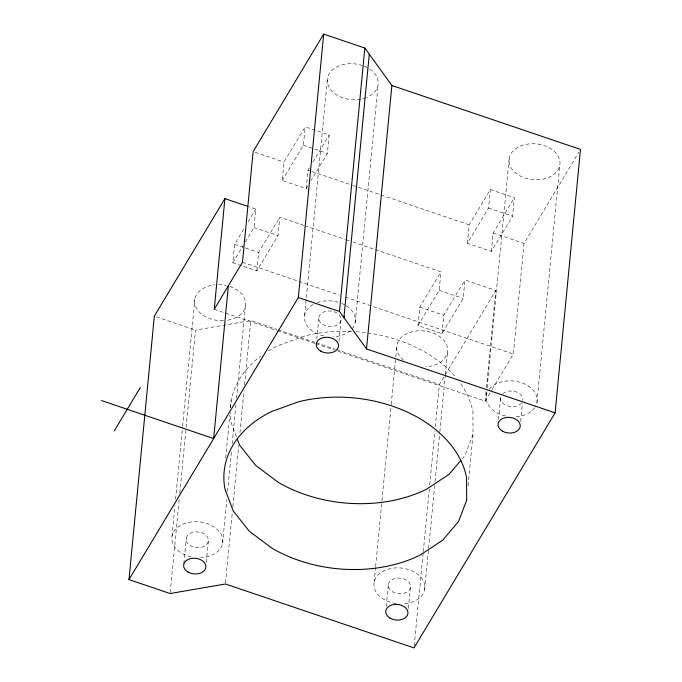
<?xml version="1.0" encoding="UTF-8"?>
<svg xmlns="http://www.w3.org/2000/svg" width="682" height="682" viewBox="0 0 682 682"><rect width="100%" height="100%" fill="white"/><g stroke="black" fill="none" stroke-linecap="round" stroke-linejoin="round"><path stroke-width="0.51" stroke-dasharray="3.41 2.56" d="M172.009 536.222L174.967 505.524M175.581 499.173L182.512 427.196M182.614 426.139L194.839 299.125M170.236 592.488L179.298 498.329M179.809 493.035L186.024 428.501M186.126 427.443L195.495 330.105L250.763 320.549L276.986 329.432M183.825 563.503L186.263 538.209M303.95 225.427L279.773 217.234L278 235.674L256.833 270.933L232.826 262.792L234.599 244.352L244.915 227.174M206.296 562.369L208.325 541.295A11.151 7.826 5.5 0 0 193.015 532.301A11.151 7.826 5.5 0 0 190.542 545.66A11.151 7.826 5.5 0 0 208.325 541.295M225.665 458.074L229.791 415.21M230.499 407.896L231.198 400.573M222.579 543.29L226.756 499.897M227.575 491.424L231.343 452.26M232.161 443.794L235.929 404.631M236.543 398.279L245.409 306.201M245.307 241.999L253.994 227.532L255.767 209.093L248.802 206.731M225.495 582.922L232.323 512.037M232.835 506.752L238.743 445.389M239.962 432.695L244.037 390.377M244.548 385.083L250.763 320.549M256.833 270.933L258.606 252.485L279.773 217.234M307.846 185.947L306.218 188.658L282.22 180.525L283.993 162.086L305.161 126.826L329.167 134.959L327.386 153.399L311.103 180.525M282.22 180.525L303.388 145.266L305.161 126.826M306.218 188.658L308 170.219L309.628 167.508M304.658 315.272L327.488 78.183M316.78 339.389L318.912 317.266M338.945 341.426L340.974 320.344A11.151 7.826 5.5 0 0 325.664 311.35A11.151 7.826 5.5 0 0 323.191 324.717A11.151 7.826 5.5 0 0 340.974 320.344M355.228 322.339L378.058 85.25M374.103 582.351L375.535 567.535M375.637 566.478L381.852 501.909M381.954 500.852L391.127 405.594M391.229 404.537L395.713 357.965M395.816 356.908L396.933 345.262M386.225 606.477L388.356 584.346M486.479 387.393L495.814 290.447L464.954 279.987L463.172 298.426L442.004 333.686L418.006 325.553L419.78 307.113L440.947 271.854L353.31 242.153M408.39 608.506L410.419 587.432A11.151 7.826 5.5 0 0 395.108 578.438A11.151 7.826 5.5 0 0 392.636 591.797A11.151 7.826 5.5 0 0 410.419 587.432M418.006 325.553L439.174 290.293L440.947 271.854M442.004 333.686L443.786 315.246L464.954 279.987M414.204 645.786L423.172 552.684M423.275 551.627L429.285 489.207M429.686 484.97L434.886 431.015M435.295 426.787L439.37 384.469L444.843 375.339M424.673 589.418L428.543 549.206M428.646 548.14L434.664 485.695M435.065 481.458L439.754 432.772M439.856 431.715L445.261 375.62M445.363 374.563L447.503 352.33M467.392 243.278L469.173 224.838L490.341 189.579L514.339 197.72L512.566 216.16L491.398 251.419L467.392 243.278L488.559 208.027L490.341 189.579M468.074 485.601L473.001 434.383L472.933 411.928A122.189 85.796 5.5 0 0 459.719 382.304M491.398 251.419L493.171 232.98L514.339 197.72M338.127 351.256L485.158 401.084L486.07 391.604M486.394 395.321L487.008 388.97M487.101 387.913L509.224 158.233M498.516 419.439L500.639 397.316M492.216 389.337L513.384 354.077L524.04 243.431L578.839 152.154M520.681 421.476L522.403 403.556M536.956 402.389L559.786 165.3A25.549 17.945 5.5 0 0 524.697 144.686A25.549 17.945 5.5 0 0 519.036 175.308A25.549 17.945 5.5 0 0 559.786 165.3M473.001 434.383L464.843 455.687L462.2 458.798M248.171 221.752L255.767 209.093M232.826 262.792L243.142 245.614M312.885 162.086L329.167 134.959M445.397 374.427L495.814 290.447M485.158 401.084L491.671 390.24M303.388 145.266L327.386 153.399M488.559 208.027L512.566 216.16M255.119 152.299L283.993 162.086M308 170.219L311.018 171.242M312.024 171.583L352.321 185.24M353.327 185.581L357.359 186.945M358.365 187.286L469.173 224.838M493.171 232.98L524.04 243.431M304.956 225.768L345.245 239.425M346.26 239.766L349.278 240.789M253.994 227.532L278 235.674M439.174 290.293L463.172 298.426M234.599 244.352L244.599 247.745M245.605 248.086L258.606 252.485M419.78 307.113L443.786 315.246M242.477 262.272L339.159 295.033M345.203 297.079L513.384 354.077M277.992 329.781L315.306 342.424M316.32 342.765L335.484 349.261M336.49 349.602L439.37 384.469M214.25 309.278L276.696 330.438M277.702 330.779L314.965 343.413M315.971 343.754L334.095 349.892M156.357 316.84L195.495 330.105M236.407 436.668L231.275 423.028A122.189 85.796 5.5 0 1 230.209 412.781M191.216 556.921A25.549 17.945 5.5 0 1 176.843 528.021A25.549 17.945 5.5 0 1 219.263 531.696A25.549 17.945 5.5 0 1 200.679 557.748M346.286 305.792A25.549 17.945 5.5 0 1 351.707 329.227M350.207 330.702A25.549 17.945 5.5 0 1 333.327 336.797M323.865 335.979A25.549 17.945 5.5 0 1 305.118 321.691A25.549 17.945 5.5 0 1 313.515 304.257M317.147 302.629A25.549 17.945 5.5 0 1 339.645 302.646M341.656 303.405A25.549 17.945 5.5 0 1 345.416 305.263M396.123 603.561A25.549 17.945 5.5 0 1 377.854 575.216A25.549 17.945 5.5 0 1 420.862 577.236A25.549 17.945 5.5 0 1 402.772 603.877M489.241 389.226A25.549 17.945 5.5 0 1 522.6 383.139A25.549 17.945 5.5 0 1 535.251 406.847M534.714 407.674A25.549 17.945 5.5 0 1 515.063 416.847M505.601 416.029A25.549 17.945 5.5 0 1 488.099 390.863M521.559 402.943A11.151 7.826 5.5 0 1 506.999 405.747A11.151 7.826 5.5 0 1 501.389 395.372M502.839 393.667A11.151 7.826 5.5 0 1 515.907 391.809A11.151 7.826 5.5 0 1 522.71 400.402M229.825 286.508A25.549 17.945 5.5 0 1 245.554 305.204A25.549 17.945 5.5 0 1 226.313 320.412M223.508 320.651A25.549 17.945 5.5 0 1 195.001 304.496A25.549 17.945 5.5 0 1 214.864 284.812M218.632 284.641A25.549 17.945 5.5 0 1 226.202 285.494M364.486 66.307A25.549 17.945 5.5 0 1 366.524 97.526M365.569 97.893A25.549 17.945 5.5 0 1 362.585 98.788M360.804 99.171A25.549 17.945 5.5 0 1 327.3 79.845A25.549 17.945 5.5 0 1 362.474 65.557M403.454 360.062A25.549 17.945 5.5 0 1 409.106 332.739A25.549 17.945 5.5 0 1 446.284 344.026A25.549 17.945 5.5 0 1 425.602 366.788M230.32 407.648A122.189 85.796 5.5 0 1 260.643 356.175M268.358 350.915A122.189 85.796 5.5 0 1 277.668 345.757L305.195 335.825A122.189 85.796 5.5 0 1 351.818 331.469M356.098 331.716A122.189 85.796 5.5 0 1 366.694 332.807M367.734 332.952A122.189 85.796 5.5 0 1 455.891 377.41"/><path stroke-width="1.02" d="M224.907 198.633L214.25 309.278L242.477 262.272L253.133 151.626L323.686 34.1L364.836 48.047L391.877 85.497L580.484 149.418L555.114 412.849L414 647.9L225.392 583.98L170.133 593.545L128.983 579.598L154.345 316.167L224.907 198.633L247.805 206.399M228.368 285.775L213.654 438.569L101.516 400.564M128.983 579.598L298.324 297.531L323.686 34.1M555.114 412.849L366.515 348.928L339.474 311.478L364.836 48.047M369.286 54.21L343.924 317.642L344.453 316.763M366.515 348.928L391.877 85.497M114.252 430.905L140.356 387.419M460.879 460.359L448.986 474.382L426.54 489.199A122.189 85.796 5.5 0 1 278.111 482.234L255.562 465.294L239.587 445.107L237.507 439.592M298.324 297.531L339.474 311.478M466.667 500.238L458.5 521.542L442.652 540.238L420.197 555.063A122.189 85.796 5.5 0 1 271.768 548.089L249.22 531.159L233.244 510.963L224.932 488.883A122.189 85.796 5.5 0 1 271.325 411.613L298.852 401.681A122.189 85.796 5.5 0 1 466.59 477.784L466.667 500.238M502.387 431.109A11.151 7.826 5.5 0 0 520.17 426.744A11.151 7.826 5.5 0 0 504.859 417.751A11.151 7.826 5.5 0 0 502.387 431.109M390.104 618.139A11.151 7.826 5.5 0 0 407.887 613.774A11.151 7.826 5.5 0 0 392.568 604.781A11.151 7.826 5.5 0 0 390.104 618.139M320.659 351.06A11.151 7.826 5.5 0 0 338.442 346.695A11.151 7.826 5.5 0 0 323.132 337.701A11.151 7.826 5.5 0 0 320.659 351.06M188.01 572.01A11.151 7.826 5.5 0 0 205.794 567.637A11.151 7.826 5.5 0 0 190.474 558.643A11.151 7.826 5.5 0 0 188.01 572.01"/></g></svg>
